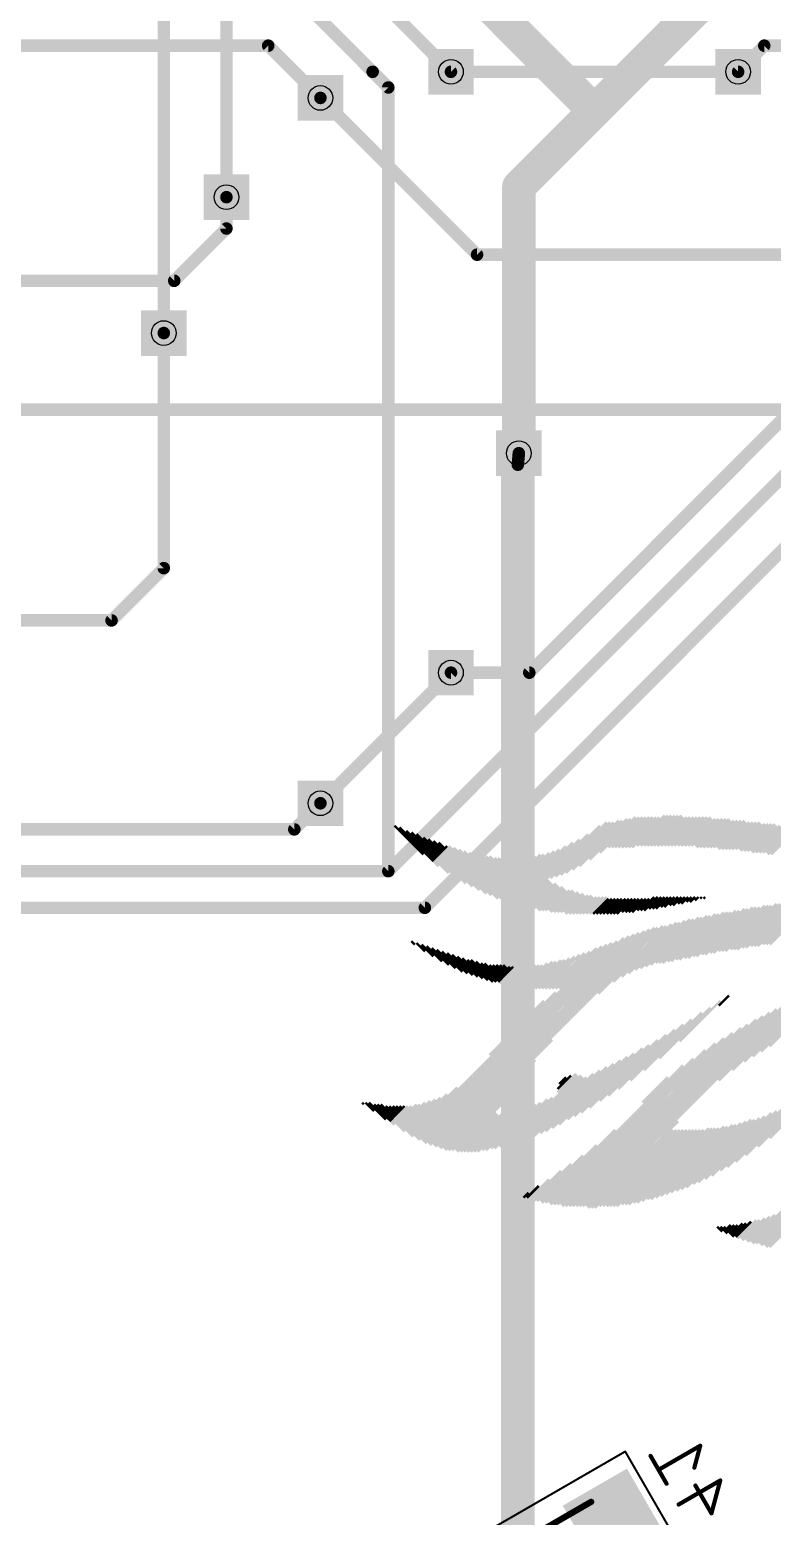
# Model space of a CAD drawing. Extents: x 4 to 288, y -28 to 191.
# Drawn here: x 170.09 to 188.16, y 26.49 to 62.62 of the extents above; entities that cross this region are included whole.
import ezdxf

# ---------------------------------------------------------------- set-up
doc = ezdxf.new("R2010")
doc.units = 0
doc.header["$MEASUREMENT"] = 0
doc.layers.get('0').update_dxf_attribs({"linetype": 'CONTINUOUS'})
for name, color, linetype in [('1', 22, 'CONTINUOUS'), ('16', 175, 'CONTINUOUS'), ('18', 82, 'CONTINUOUS'), ('20', 7, 'CONTINUOUS'), ('21', 2, 'CONTINUOUS'), ('26', 3, 'CONTINUOUS'), ('30', 253, 'CONTINUOUS'), ('32', 253, 'CONTINUOUS'), ('40', 175, 'CONTINUOUS'), ('44', 253, 'CONTINUOUS'), ('52', 253, 'CONTINUOUS')]:
    doc.layers.add(name, color=color, linetype=linetype)

# ---------------------------------------------------------------- blocks, each defined once
blk = doc.blocks.new('RECT')
blk.add_solid([(-0.5, -0.5), (0.5, -0.5), (-0.5, 0.5), (0.5, 0.5)])
blk = doc.blocks.new('SQUAREV')
blk.add_solid([(-0.5, -0.5), (0.5, -0.5), (-0.5, 0.5), (0.5, 0.5)])

msp = doc.modelspace()

# ---------------------------------------------------------------- linework, layer by layer
at = {"layer": '1'}
for points, const_width in [([(177.165, 67.31), (183.8325, 60.6425)], 0.8128), ([(180.34, 61.595), (175.895, 66.04)], 0.3048), ([(175.26, 64.77), (178.435, 61.595)], 0.3048), ([(187.6374, 64.4474), (183.8325, 60.6425)], 0.8128), ([(200.66, 64.008), (178.816, 42.164)], 0.3048), ([(182.245, 46.99), (199.39, 64.135)], 0.3048), ([(169.0692, 62.23), (175.895, 62.23)], 0.3048), ([(175.895, 62.23), (177.165, 60.96)], 0.3048), ([(187.96, 62.23), (187.325, 61.595)], 0.3048), ([(193.675, 62.23), (187.96, 62.23)], 0.3048), ([(178.816, 61.214), (178.435, 61.595)], 0.3048), ([(178.816, 42.164), (178.816, 61.214)], 0.3048), ([(183.8325, 60.6425), (181.991, 58.801)], 0.8128), ([(181.991, 58.801), (181.991, 52.324)], 0.8128), ([(174.879, 58.547), (174.879, 57.785)], 0.3048), ([(174.879, 57.785), (173.609, 56.515)], 0.3048), ([(173.609, 56.515), (165.1, 56.515)], 0.3048), ([(179.705, 41.275), (194.31, 55.88)], 0.3048), ([(173.355, 55.245), (173.355, 49.53)], 0.3048), ([(173.355, 49.53), (172.085, 48.26)], 0.3048), ([(172.085, 48.26), (144.7813, 48.26)], 0.3048), ([(180.34, 46.99), (182.245, 46.99)], 0.3048), ([(176.53, 43.18), (177.165, 43.815)], 0.3048), ([(129.54, 43.18), (176.53, 43.18)], 0.3048), ([(178.816, 42.164), (127.381, 42.164)], 0.3048), ([(179.705, 41.275), (131.445, 41.275)], 0.3048)]:
    msp.add_lwpolyline(points, dxfattribs=dict(at, const_width=const_width))
for points, const_width in [([(175.9489, 62.2839, 1), (175.8411, 62.1761)], 0.1524), ([(175.895, 62.1538, 1), (175.895, 62.3062)], 0.1524), ([(187.96, 62.3062, 1), (187.96, 62.1538)], 0.1524), ([(188.0139, 62.1761, 1), (187.9061, 62.2839)], 0.1524), ([(178.4889, 61.6489, 1), (178.3811, 61.5411)], 0.1524), ([(178.3811, 61.5411, 1), (178.4889, 61.6489)], 0.1524), ([(180.2861, 61.5411, 1), (180.3939, 61.6489)], 0.1524), ([(187.2711, 61.6489, 1), (187.3789, 61.5411)], 0.1524), ([(177.1111, 60.9061, 1), (177.2189, 61.0139)], 0.1524), ([(178.8922, 61.214, 1), (178.7398, 61.214)], 0.1524), ([(178.7621, 61.1601, 1), (178.8699, 61.2679)], 0.1524), ([(183.6888, 60.7862, 1), (183.9762, 60.4988)], 0.4064), ([(183.9762, 60.4988, 1), (183.6888, 60.7862)], 0.4064), ([(183.6888, 60.4988, 1), (183.9762, 60.7862)], 0.4064), ([(182.1942, 58.801, 1), (181.7878, 58.801)], 0.4064), ([(181.8473, 58.9447, 1), (182.1347, 58.6573)], 0.4064), ([(174.9552, 58.547, 1), (174.8028, 58.547)], 0.1524), ([(174.8028, 57.785, 1), (174.9552, 57.785)], 0.1524), ([(174.9329, 57.7311, 1), (174.8251, 57.8389)], 0.1524), ([(173.5551, 56.5689, 1), (173.6629, 56.4611)], 0.1524), ([(173.609, 56.4388, 1), (173.609, 56.5912)], 0.1524), ([(173.4312, 55.245, 1), (173.2788, 55.245)], 0.1524), ([(181.7878, 52.324, 1), (182.1942, 52.324)], 0.4064), ([(173.2788, 49.53, 1), (173.4312, 49.53)], 0.1524), ([(173.4089, 49.4761, 1), (173.3011, 49.5839)], 0.1524), ([(172.0311, 48.3139, 1), (172.1389, 48.2061)], 0.1524), ([(172.085, 48.1838, 1), (172.085, 48.3362)], 0.1524), ([(180.34, 47.0662, 1), (180.34, 46.9138)], 0.1524), ([(182.1911, 47.0439, 1), (182.2989, 46.9361)], 0.1524), ([(182.245, 46.9138, 1), (182.245, 47.0662)], 0.1524), ([(177.2189, 43.7611, 1), (177.1111, 43.8689)], 0.1524), ([(176.4761, 43.2339, 1), (176.5839, 43.1261)], 0.1524), ([(176.53, 43.1038, 1), (176.53, 43.2562)], 0.1524), ([(178.7621, 42.2179, 1), (178.8699, 42.1101)], 0.1524), ([(178.816, 42.0878, 1), (178.816, 42.2402)], 0.1524), ([(178.7398, 42.164, 1), (178.8922, 42.164)], 0.1524), ([(179.6511, 41.3289, 1), (179.7589, 41.2211)], 0.1524), ([(179.705, 41.1988, 1), (179.705, 41.3512)], 0.1524)]:
    msp.add_lwpolyline(points, format="xyb", dxfattribs=dict(at, const_width=const_width))
at = {"layer": '16'}
for points, const_width in [([(174.879, 58.547), (174.879, 71.755)], 0.3048), ([(173.355, 69.215), (173.355, 55.245)], 0.3048), ([(187.325, 61.595), (180.34, 61.595)], 0.3048), ([(180.975, 57.15), (177.165, 60.96)], 0.3048), ([(180.975, 57.15), (196.0372, 57.15)], 0.3048), ([(210.628, 53.3836), (152.4436, 53.3836)], 0.3048), ([(181.966, 52.045), (181.966, 24.8384)], 0.8128), ([(181.966, 52.045), (181.991, 52.324)], 0.3048), ([(177.165, 43.815), (180.34, 46.99)], 0.3048)]:
    msp.add_lwpolyline(points, dxfattribs=dict(at, const_width=const_width))
for points, const_width in [([(180.34, 61.6712, 1), (180.34, 61.5188)], 0.1524), ([(187.325, 61.5188, 1), (187.325, 61.6712)], 0.1524), ([(177.2189, 61.0139, 1), (177.1111, 60.9061)], 0.1524), ([(174.8028, 58.547, 1), (174.9552, 58.547)], 0.1524), ([(180.975, 57.2262, 1), (180.975, 57.0738)], 0.1524), ([(180.9211, 57.0961, 1), (181.0289, 57.2039)], 0.1524), ([(173.2788, 55.245, 1), (173.4312, 55.245)], 0.1524), ([(182.1692, 52.045, 1), (181.7628, 52.045)], 0.4064), ([(182.0669, 52.3172, 1), (181.9151, 52.3308)], 0.1524), ([(181.8901, 52.0518, 1), (182.0419, 52.0382)], 0.1524), ([(180.3939, 46.9361, 1), (180.2861, 47.0439)], 0.1524), ([(177.1111, 43.8689, 1), (177.2189, 43.7611)], 0.1524)]:
    msp.add_lwpolyline(points, format="xyb", dxfattribs=dict(at, const_width=const_width))
at = {"layer": '20', "const_width": 0.0254}
msp.add_lwpolyline([(71.1264, 186.0347, 2.9429), (202.1142, 186.0347)], format="xyb", dxfattribs=at)
at = {"layer": '26', "const_width": 0.1016}
for points in [[(186.4027, 28.1992), (185.3899, 27.6145)], [(186.26, 27.6667), (186.4027, 28.1992)], [(185.5848, 27.2769), (185.1951, 27.9521)], [(185.8772, 26.7706), (186.8899, 27.3553)], [(186.6759, 26.5566), (186.2861, 27.2317)], [(186.8899, 27.3553), (186.6759, 26.5566)]]:
    msp.add_lwpolyline(points, dxfattribs=at)
at = {"layer": '26', "const_width": 0.0508}
for points in [[(186.4272, 28.1926, 1), (186.3781, 28.2058)], [(186.4154, 28.1772, 1), (186.39, 28.2212)], [(185.217, 27.9648, 1), (185.1731, 27.9394)], [(185.3772, 27.6365, 1), (185.4027, 27.5925)], [(186.2355, 27.6733, 1), (186.2845, 27.6602)], [(185.5628, 27.2642, 1), (185.6068, 27.2896)], [(186.3081, 27.2444, 1), (186.2641, 27.219)], [(186.9145, 27.3487, 1), (186.8654, 27.3619)], [(186.9026, 27.3333, 1), (186.8772, 27.3773)], [(185.8645, 26.7926, 1), (185.8899, 26.7486)], [(186.6514, 26.5631, 1), (186.7004, 26.55)], [(186.6539, 26.5439, 1), (186.6979, 26.5693)]]:
    msp.add_lwpolyline(points, format="xyb", dxfattribs=at)
at = {"layer": '40', "const_width": 0.0508}
for points in [[(184.5786, 28.0592), (180.2953, 25.5862)], [(186.0616, 25.4906), (184.5786, 28.0592)]]:
    msp.add_lwpolyline(points, dxfattribs=at)
at = {"layer": '40', "const_width": 0.0254}
for points in [[(184.5896, 28.0656, 1), (184.5676, 28.0529)], [(184.585, 28.0482, 1), (184.5723, 28.0702)]]:
    msp.add_lwpolyline(points, format="xyb", dxfattribs=at)
at = {"layer": '44'}
for centre in [(180.34, 61.595), (187.325, 61.595), (177.165, 60.96), (174.879, 58.547), (173.355, 55.245), (181.991, 52.324), (180.34, 46.99), (177.165, 43.815)]:
    msp.add_circle(centre, 0.3, dxfattribs=at)
at = {"layer": '52', "const_width": 0.1524}
msp.add_lwpolyline([(181.7695, 25.6928), (183.7492, 26.8358)], dxfattribs=at)
at = {"layer": '52', "const_width": 0.0762}
msp.add_lwpolyline([(183.7683, 26.8028, 1), (183.7302, 26.8688)], format="xyb", dxfattribs=at)

# ---------------------------------------------------------------- block references
at = {"layer": '16', "xscale": 1.6, "yscale": 2, "rotation": 210}
msp.add_blockref('RECT', (184.3909, 26.2384), dxfattribs=at)
at = {"layer": '18', "xscale": 1.108, "yscale": 1.108}
for p in [(180.34, 61.595), (180.34, 61.595), (187.325, 61.595), (187.325, 61.595), (177.165, 60.96), (177.165, 60.96), (174.879, 58.547), (174.879, 58.547), (173.355, 55.245), (173.355, 55.245), (181.991, 52.324), (181.991, 52.324), (180.34, 46.99), (180.34, 46.99), (177.165, 43.815), (177.165, 43.815)]:
    msp.add_blockref('SQUAREV', p, dxfattribs=at)
at = {"layer": '21', "yscale": 0.0584, "rotation": 45}
for p, xscale in [((183.4465, 42.6738), 1.9279), ((183.5497, 42.6944), 1.8694), ((183.653, 42.7151), 1.811), ((183.7769, 42.7564), 1.811), ((183.9009, 42.7977), 1.6942), ((184.0454, 42.8597), 1.6358), ((184.2107, 42.9423), 1.4021), ((184.3966, 43.0456), 1.2268), ((184.5411, 43.1075), 1.0516), ((184.6238, 43.1075), 1.0516), ((184.7064, 43.1075), 1.0516), ((184.789, 43.1075), 1.0516), ((184.8716, 43.1075), 1.0516), ((184.9542, 43.1075), 1.0516), ((185.0369, 43.1075), 1.0516), ((185.1401, 43.1282), 1.11), ((185.2434, 43.1488), 1.0516), ((185.326, 43.1488), 1.0516), ((185.4086, 43.1488), 1.0516), ((185.4913, 43.1488), 1.0516), ((185.5739, 43.1488), 1.0516), ((185.6358, 43.1282), 0.9931), ((185.7185, 43.1282), 0.9931), ((185.8011, 43.1282), 0.9931), ((185.8837, 43.1282), 0.9931), ((185.9663, 43.1282), 0.9931), ((186.0489, 43.1282), 0.9931), ((186.1316, 43.1282), 0.9931), ((186.2142, 43.1282), 0.9931), ((186.2968, 43.1282), 0.9931), ((186.3588, 43.1075), 0.9347), ((186.4414, 43.1075), 0.9347), ((186.524, 43.1075), 0.9347), ((186.6066, 43.1075), 0.9347), ((186.6686, 43.0869), 0.9931), ((186.7512, 43.0869), 0.9931), ((186.8132, 43.0662), 0.9347), ((186.8958, 43.0662), 0.9347), ((186.9784, 43.0662), 0.9347), ((187.061, 43.0662), 0.9347), ((187.1436, 43.0662), 0.9347), ((187.1849, 43.0249), 0.9347), ((187.2676, 43.0249), 0.9347), ((187.3502, 43.0249), 0.9347), ((187.4328, 43.0249), 0.9347), ((187.5154, 43.0249), 0.9347), ((178.9851, 43.2521), 0.0584), ((179.0264, 43.2108), 0.0584), ((179.0883, 43.1901), 0.1168), ((179.1296, 43.1488), 0.1168), ((179.171, 43.1075), 0.1168), ((179.2329, 43.0869), 0.1753), ((179.2742, 43.0456), 0.1753), ((179.3362, 43.0249), 0.2337), ((179.3775, 42.9836), 0.2337), ((179.4395, 42.9629), 0.2921), ((179.4808, 42.9216), 0.2921), ((179.5221, 42.8803), 0.2921), ((179.584, 42.8597), 0.3505), ((182.8062, 42.1987), 2.4536), ((182.9921, 42.302), 2.7457), ((187.5774, 43.0043), 0.8763), ((187.66, 43.0043), 0.8763), ((187.722, 42.9836), 0.9347), ((187.8046, 42.9836), 0.9347), ((187.8872, 42.9836), 0.9347), ((187.9492, 42.9629), 0.8763), ((188.0111, 42.9423), 0.9347), ((189.1058, 41.7237), 3.9141), ((188.0937, 42.9423), 0.9347), ((189.1884, 41.7237), 3.9141), ((188.1764, 42.9423), 0.9347), ((188.2383, 42.9216), 0.8763), ((188.3209, 42.9216), 0.8763), ((188.3829, 42.901), 0.9347), ((188.4655, 42.901), 0.9347), ((179.6254, 42.8184), 0.3505), ((179.6873, 42.7977), 0.4089), ((179.7286, 42.7564), 0.4089), ((179.7906, 42.7357), 0.4674), ((179.8526, 42.7151), 0.4089), ((179.9145, 42.6944), 0.4674), ((179.9558, 42.6531), 0.4674), ((179.9971, 42.6118), 0.4674), ((180.0591, 42.5912), 0.5258), ((180.1211, 42.5705), 0.5842), ((180.1624, 42.5292), 0.5842), ((180.2243, 42.5085), 0.6426), ((180.2863, 42.4879), 0.5842), ((180.3483, 42.4672), 0.6426), ((180.3896, 42.4259), 0.6426), ((180.4515, 42.4053), 0.701), ((182.2485, 42.0541), 1.6942), ((182.3311, 42.0541), 1.811), ((182.455, 42.0955), 1.9279), ((182.5583, 42.1161), 2.1031), ((182.6822, 42.1574), 2.22), ((189.2091, 41.6617), 3.622), ((180.4928, 42.364), 0.701), ((180.5755, 42.364), 0.701), ((180.6374, 42.3433), 0.7595), ((180.6787, 42.302), 0.7595), ((180.7407, 42.2813), 0.8179), ((180.8027, 42.2607), 0.8763), ((180.8646, 42.24), 0.8179), ((180.9266, 42.2194), 0.8763), ((180.9886, 42.1987), 0.9347), ((181.0505, 42.1781), 0.8763), ((181.1125, 42.1574), 0.9347), ((181.1745, 42.1368), 0.9931), ((181.2571, 42.1368), 0.9931), ((181.319, 42.1161), 1.0516), ((181.381, 42.0955), 1.11), ((181.4636, 42.0955), 1.11), ((181.5256, 42.0748), 1.1684), ((181.5875, 42.0541), 1.2268), ((181.6702, 42.0541), 1.2268), ((181.7321, 42.0335), 1.2852), ((181.8354, 42.0541), 1.3437), ((181.8974, 42.0335), 1.4021), ((181.98, 42.0335), 1.5189), ((182.0626, 42.0335), 1.5189), ((182.1452, 42.0335), 1.6358), ((189.1058, 41.4758), 3.0963), ((189.1058, 41.3932), 2.8626), ((182.4137, 41.6411), 0.8763), ((182.455, 41.5997), 0.8763), ((182.517, 41.5791), 0.8179), ((182.5996, 41.5791), 0.8179), ((182.6409, 41.5378), 0.8179), ((182.7029, 41.5171), 0.7595), ((182.7649, 41.4965), 0.8179), ((182.8268, 41.4758), 0.7595), ((182.8888, 41.4552), 0.701), ((182.9714, 41.4552), 0.701), ((183.0334, 41.4345), 0.7595), ((183.0953, 41.4139), 0.701), ((183.1779, 41.4139), 0.701), ((183.2399, 41.3932), 0.6426), ((183.3225, 41.3932), 0.6426), ((183.3638, 41.3519), 0.6426), ((183.4465, 41.3519), 0.6426), ((183.5291, 41.3519), 0.6426), ((183.591, 41.3312), 0.5842), ((183.6737, 41.3312), 0.5842), ((183.7563, 41.3312), 0.5842), ((183.8389, 41.3312), 0.5842), ((183.9215, 41.3312), 0.5842), ((185.1195, 41.3725), 0.4674), ((185.2021, 41.3725), 0.4674), ((185.3054, 41.3932), 0.4089), ((185.388, 41.3932), 0.4089), ((185.4706, 41.3932), 0.4089), ((185.5739, 41.4139), 0.3505), ((185.6565, 41.4139), 0.3505), ((185.7598, 41.4345), 0.2921), ((185.8424, 41.4345), 0.2921), ((185.9457, 41.4552), 0.2337), ((186.0283, 41.4552), 0.2337), ((186.1316, 41.4758), 0.1753), ((186.2142, 41.4758), 0.1753), ((186.3174, 41.4965), 0.1168), ((186.4207, 41.5171), 0.0584), ((186.5033, 41.5171), 0.0584), ((183.9835, 41.3106), 0.5258), ((184.0661, 41.3106), 0.5258), ((184.1487, 41.3106), 0.5258), ((184.2313, 41.3106), 0.5258), ((184.314, 41.3106), 0.5258), ((184.3966, 41.3106), 0.5258), ((184.4792, 41.3106), 0.5258), ((184.5618, 41.3106), 0.5258), ((184.6651, 41.3312), 0.4674), ((184.7477, 41.3312), 0.4674), ((184.8303, 41.3312), 0.4674), ((184.9129, 41.3312), 0.4674), ((185.0162, 41.3519), 0.4089), ((186.6892, 40.629), 1.6358), ((186.7925, 40.6496), 1.5773), ((186.8958, 40.6703), 1.6358), ((186.999, 40.6909), 1.5773), ((187.1023, 40.7116), 1.6358), ((187.2056, 40.7323), 1.5773), ((187.2882, 40.7323), 1.5773), ((187.4121, 40.7736), 1.5773), ((187.4948, 40.7736), 1.5773), ((187.5774, 40.7736), 1.5773), ((187.7013, 40.8149), 1.5773), ((187.7839, 40.8149), 1.5773), ((187.8872, 40.8355), 1.6358), ((187.9905, 40.8562), 1.5773), ((188.0731, 40.8562), 1.5773), ((188.197, 40.8975), 1.5773), ((182.7855, 38.1298), 7.653), ((184.7477, 40.0093), 2.3368), ((184.9956, 40.1746), 1.9863), ((185.1608, 40.2572), 1.8694), ((185.2847, 40.2985), 1.7526), ((185.4293, 40.3605), 1.6942), ((185.5532, 40.4018), 1.6942), ((185.6565, 40.4224), 1.6358), ((185.7804, 40.4637), 1.6358), ((185.8837, 40.4844), 1.5773), ((185.987, 40.5051), 1.6358), ((186.0696, 40.5051), 1.6358), ((186.1935, 40.5464), 1.6358), ((186.2761, 40.5464), 1.6358), ((186.4001, 40.5877), 1.6358), ((186.4827, 40.5877), 1.6358), ((186.586, 40.6083), 1.5773), ((179.3982, 40.4431), 0.0584), ((181.9593, 38.0472), 6.8351), ((182.0833, 38.0885), 6.952), ((182.1659, 38.0885), 7.0688), ((182.2485, 38.0885), 7.1857), ((182.3518, 38.1091), 7.2441), ((182.4344, 38.1091), 7.3609), ((182.5377, 38.1298), 7.4193), ((182.6203, 38.1298), 7.5362), ((182.7029, 38.1298), 7.5362), ((179.4395, 40.4018), 0.0584), ((181.7941, 38.0472), 6.6015), ((181.8767, 38.0472), 6.7183), ((179.5221, 40.4018), 0.0584), ((179.5634, 40.3605), 0.0584), ((179.6254, 40.3398), 0.1168), ((179.6667, 40.2985), 0.1168), ((179.7286, 40.2779), 0.1753), ((179.7906, 40.2572), 0.1168), ((179.8526, 40.2365), 0.1753), ((179.8939, 40.1952), 0.1753), ((179.9558, 40.1746), 0.2337), ((180.0178, 40.1539), 0.1753), ((180.0798, 40.1333), 0.2337), ((180.1211, 40.092), 0.2337), ((180.183, 40.0713), 0.2921), ((180.245, 40.0507), 0.2337), ((180.307, 40.03), 0.2921), ((180.3483, 39.9887), 0.2921), ((180.4309, 39.9887), 0.2921), ((182.9507, 39.6995), 1.11), ((183.054, 39.7202), 1.1684), ((183.1573, 39.7408), 1.2268), ((183.2606, 39.7615), 1.2852), ((183.3845, 39.8028), 1.4021), ((183.4878, 39.8235), 1.4605), ((180.4722, 39.9474), 0.2921), ((180.5342, 39.9267), 0.3505), ((180.5961, 39.9061), 0.2921), ((180.6581, 39.8854), 0.3505), ((180.7201, 39.8648), 0.4089), ((180.782, 39.8441), 0.3505), ((180.844, 39.8235), 0.4089), ((180.9059, 39.8028), 0.3505), ((180.9679, 39.7821), 0.4089), ((181.0505, 39.7821), 0.4089), ((181.0918, 39.7408), 0.4089), ((181.1745, 39.7408), 0.4089), ((181.2364, 39.7202), 0.4674), ((181.319, 39.7202), 0.4674), ((181.381, 39.6995), 0.5258), ((181.4636, 39.6995), 0.5258), ((181.5049, 39.6582), 0.5258), ((181.5875, 39.6582), 0.5258), ((181.6702, 39.6582), 0.5258), ((181.7321, 39.6376), 0.5842), ((181.8147, 39.6376), 0.5842), ((181.8974, 39.6376), 0.5842), ((181.98, 39.6376), 0.701), ((182.0626, 39.6376), 0.701), ((182.1452, 39.6376), 0.701), ((182.2278, 39.6376), 0.701), ((182.2898, 39.6169), 0.7595), ((182.3931, 39.6376), 0.8179), ((182.4963, 39.6582), 0.8763), ((182.579, 39.6582), 0.8763), ((182.6822, 39.6789), 0.9347), ((182.7442, 39.6582), 0.9931), ((182.8475, 39.6789), 1.0516), ((181.1331, 37.4688), 4.9657), ((181.9387, 38.357), 1.8694), ((186.1935, 36.4981), 7.1272), ((186.4001, 38.5222), 1.4021), ((186.9784, 39.0179), 0.3505), ((187.8459, 38.0678), 2.8042), ((188.0731, 38.2124), 2.5121), ((188.3003, 38.357), 2.3368), ((188.4655, 38.4396), 2.22), ((188.6308, 38.5222), 2.1031), ((188.796, 38.6048), 1.9863), ((185.6152, 36.3328), 6.543), ((185.7391, 36.3741), 6.6599), ((185.863, 36.4154), 6.7767), ((185.987, 36.4568), 6.8936), ((186.0902, 36.4774), 6.952), ((185.7391, 38.0265), 1.9863), ((186.0283, 38.233), 1.7526), ((181.8561, 38.357), 0.701), ((185.2228, 36.1882), 6.1341), ((185.3467, 36.2296), 6.2509), ((185.4913, 36.2915), 6.4262), ((184.9749, 37.5101), 2.2784), ((185.2021, 37.6547), 2.22), ((185.45, 37.82), 2.1031), ((181.4843, 36.7459), 3.7389), ((184.8097, 36.023), 5.5499), ((184.9542, 36.085), 5.7252), ((185.0988, 36.1469), 5.9004), ((184.3346, 37.1177), 2.3368), ((184.5412, 37.2416), 2.3368), ((184.7683, 37.3862), 2.2784), ((181.2984, 36.4774), 3.0963), ((184.4792, 35.8578), 4.9657), ((184.6444, 35.9404), 5.3162), ((183.6323, 36.7459), 2.3368), ((183.7976, 36.8285), 2.3368), ((183.9835, 36.9318), 2.2784), ((184.1694, 37.0351), 2.3368), ((181.2158, 36.3122), 2.6289), ((182.579, 36.3535), 2.3952), ((182.6822, 36.3741), 2.3368), ((183.0127, 36.4568), 2.22), ((183.1573, 36.5187), 2.2784), ((183.3225, 36.6013), 2.2784), ((183.4671, 36.6633), 2.3368), ((184.314, 35.7752), 4.732), ((183.0953, 37.0351), 0.4674), ((183.1573, 37.0144), 0.6426), ((179.9145, 36.3328), 1.6358), ((181.1125, 36.1263), 2.1031), ((182.7649, 36.3741), 2.22), ((182.8681, 36.3948), 2.1615), ((183.054, 37.0764), 0.2337), ((185.3054, 36.8492), 0.8763), ((178.2002, 36.5187), 0.0584), ((178.2828, 36.5187), 0.0584), ((178.3448, 36.4981), 0.1168), ((178.3861, 36.4568), 0.1168), ((178.448, 36.4361), 0.1753), ((178.51, 36.4154), 0.2337), ((178.5926, 36.4154), 0.2337), ((179.2536, 36.2502), 0.701), ((179.3155, 36.2296), 0.7595), ((179.3982, 36.2296), 0.8763), ((179.4808, 36.2296), 0.9931), ((179.5634, 36.2296), 1.11), ((179.6667, 36.2502), 1.1684), ((179.7699, 36.2709), 1.3437), ((181.0299, 35.961), 1.6358), ((181.8561, 35.961), 1.5189), ((181.9593, 35.9817), 1.5773), ((182.1039, 36.0437), 1.6358), ((182.2072, 36.0643), 1.6942), ((187.9905, 35.8165), 2.0447), ((188.1764, 35.9197), 1.8694), ((188.4242, 36.085), 1.7526), ((188.6514, 36.2296), 1.5773), ((178.6339, 36.3741), 0.2337), ((178.6959, 36.3535), 0.2921), ((178.7579, 36.3328), 0.3505), ((178.8198, 36.3122), 0.4089), ((178.8818, 36.2915), 0.4674), ((178.9644, 36.2915), 0.4674), ((179.0264, 36.2709), 0.5258), ((179.0883, 36.2502), 0.5842), ((179.1503, 36.2296), 0.6426), ((180.9679, 35.8165), 1.3437), ((181.0299, 35.7958), 1.2852), ((181.1125, 35.7958), 1.2852), ((181.1951, 35.7958), 1.2852), ((181.2777, 35.7958), 1.2852), ((181.381, 35.8165), 1.3437), ((181.4843, 35.8371), 1.4021), ((181.6082, 35.8784), 1.4021), ((181.7115, 35.8991), 1.4605), ((186.7925, 35.2794), 2.3952), ((186.8958, 35.3001), 2.3368), ((187.0404, 35.3621), 2.2784), ((187.1643, 35.4034), 2.2784), ((187.3295, 35.486), 2.2784), ((187.4741, 35.548), 2.22), ((187.6393, 35.6306), 2.1031), ((187.8046, 35.7132), 2.1031), ((183.4465, 34.9903), 2.5121), ((184.8097, 35.0316), 2.9794), ((184.789, 34.9283), 2.6873), ((184.8923, 34.949), 2.6289), ((184.9749, 34.949), 2.6289), ((185.0575, 34.949), 2.6289), ((185.1401, 34.949), 2.6289), ((185.2228, 34.949), 2.6289), ((185.3054, 34.949), 2.6289), ((185.4086, 34.9696), 2.5705), ((185.4913, 34.9696), 2.5705), ((185.5739, 34.9696), 2.5705), ((185.6978, 35.0109), 2.5705), ((185.7804, 35.0109), 2.5705), ((185.8837, 35.0316), 2.5121), ((185.987, 35.0522), 2.4536), ((186.0902, 35.0729), 2.5121), ((186.1935, 35.0936), 2.4536), ((186.3174, 35.1349), 2.4536), ((186.4207, 35.1555), 2.3952), ((186.5446, 35.1968), 2.3952), ((186.6686, 35.2381), 2.3952), ((189.395, 34.5772), 4.2647), ((189.4363, 34.5359), 4.1478), ((189.4363, 34.4533), 4.031), ((189.4776, 34.412), 3.9141), ((183.1986, 34.825), 1.9279), ((182.8062, 34.5978), 1.2852), ((182.9921, 34.7011), 1.5773), ((182.4757, 34.4326), 0.701), ((182.6616, 34.5359), 0.9931), ((188.6927, 33.9575), 2.3952), ((182.1659, 34.288), 0.1753), ((182.3311, 34.3706), 0.4089), ((188.1144, 33.5445), 1.2268), ((188.2383, 33.5858), 1.3437), ((187.2882, 33.4618), 0.4089), ((187.3502, 33.4412), 0.4674), ((187.4534, 33.4618), 0.5258), ((187.5361, 33.4618), 0.6426), ((187.6187, 33.4618), 0.6426), ((187.7013, 33.4618), 0.7595), ((187.8046, 33.4825), 0.8179), ((187.8872, 33.4825), 0.9347), ((188.0111, 33.5238), 1.0516), ((186.8338, 33.5031), 0.0584), ((186.8958, 33.4825), 0.1168), ((186.9577, 33.4618), 0.1753), ((187.061, 33.4825), 0.2337), ((187.123, 33.4618), 0.2921), ((187.2056, 33.4618), 0.2921)]:
    msp.add_blockref('RECT', p, dxfattribs=dict(at, xscale=xscale))
at = {"layer": '30', "xscale": 1.8032, "yscale": 2.2032, "rotation": 210}
msp.add_blockref('RECT', (184.3909, 26.2384), dxfattribs=at)
at = {"layer": '32', "xscale": 1.6, "yscale": 2, "rotation": 210}
msp.add_blockref('RECT', (184.3909, 26.2384), dxfattribs=at)
at = {"layer": '52', "xscale": 0.5842, "yscale": 1.8288, "rotation": 210}
msp.add_blockref('RECT', (184.3993, 26.2433), dxfattribs=at)

doc.saveas('drawing.dxf')
